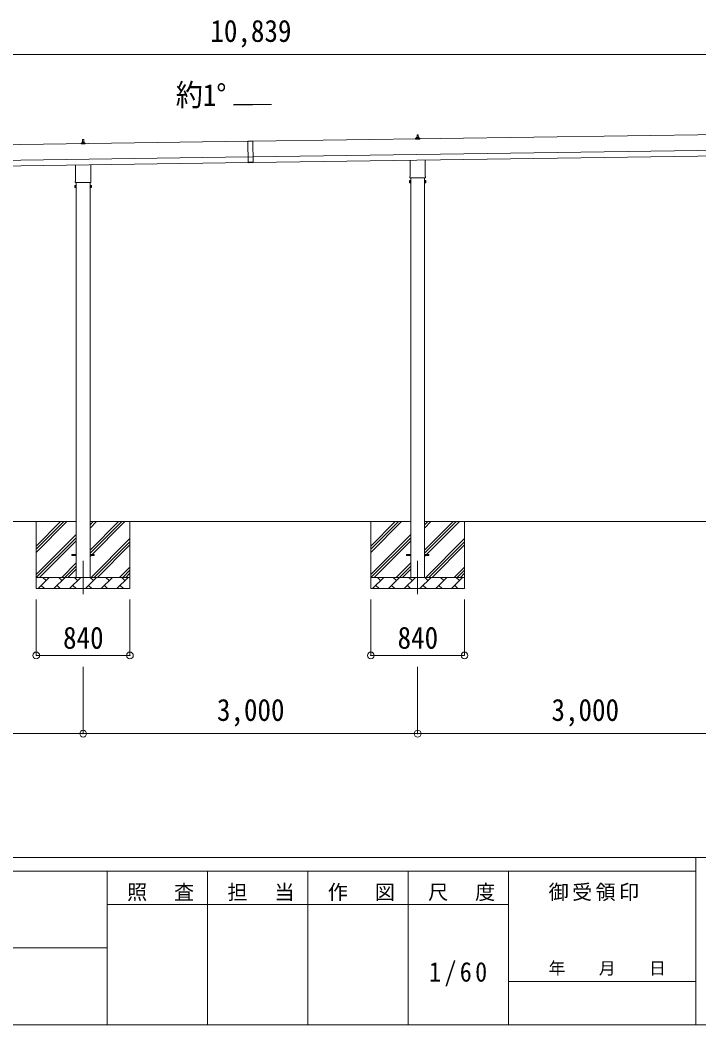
# Model space of a CAD drawing. Units: millimetres at full size, sheet at 1:60. Extents: x -16864 to 16864, y -11640 to 11640.
# Drawn here: x 4623 to 10710, y -11640 to -2630 of the extents above; entities that cross this region are included whole.
import ezdxf
from ezdxf.enums import TextEntityAlignment as Align

# ---------------------------------------------------------------- set-up
doc = ezdxf.new("R2010")
doc.units = ezdxf.units.MM
doc.header["$LTSCALE"] = 60
doc.header["$PDMODE"] = 32
doc.header["$PDSIZE"] = 60
doc.linetypes.add('CHAIN1', pattern=[8, 5, -1, 1, -1])
for name, color, linetype, lineweight in [('0-1_Defpoints', 7, 'CHAIN1', 9), ('0-2_TEXT1', 4, 'Continuous', 9), ('0-3_SHAPE', 7, 'Continuous', 9), ('0-7_PARTS2', 7, 'Continuous', 9), ('0-8_TABLE1', 6, 'Continuous', 9), ('F-0', 7, 'Continuous', 9)]:
    doc.layers.add(name, color=color, linetype=linetype, lineweight=lineweight)
doc.styles.add('ＭＳ ゴシック', font='')
doc.styles.get('ＭＳ ゴシック').set_extended_font_data('MS Gothic')

msp = doc.modelspace()

# ---------------------------------------------------------------- linework, layer by layer
at = {"layer": '0-1_Defpoints'}
for p, q in [((5188, -7477.47), (5188, -7826.47)), ((8188, -7477.47), (8188, -7826.47))]:
    msp.add_line(p, q, dxfattribs=at)
at = {"layer": '0-2_TEXT1'}
for p, q in [((6875.91, -3386.64), (6539.91, -3391.44)), ((12075.7, -3639.81), (6710.75, -3716.45)), ((8170.06, -3698), (8170.06, -3690.28)), ((8170.44, -3689.5), (8206.18, -3689.5)), ((8170.82, -3689.31), (8177.55, -3687.68)), ((8177.93, -3687.5), (8198.69, -3687.5)), ((8178.31, -3686.71), (8178.31, -3682.5)), ((8179.31, -3682.5), (8197.31, -3682.5)), ((8182.31, -3682.5), (8183.04, -3658.97)), ((8184.04, -3658), (8192.58, -3658)), ((8193.58, -3658.97), (8194.31, -3682.5)), ((8198.31, -3686.71), (8198.31, -3682.5)), ((8205.8, -3689.31), (8199.07, -3687.68)), ((8206.56, -3698), (8206.56, -3690.28)), ((6665.75, -3717.1), (1300.8, -3793.74)), ((5170.06, -3740.86), (5170.06, -3733.14)), ((5206.56, -3740.86), (5170.06, -3740.86)), ((5170.44, -3732.36), (5206.18, -3732.36)), ((5170.82, -3732.17), (5177.55, -3730.54)), ((5177.93, -3730.36), (5198.69, -3730.36)), ((5178.31, -3729.57), (5178.31, -3725.36)), ((5179.31, -3725.36), (5197.31, -3725.36)), ((5182.31, -3725.36), (5183.04, -3701.83)), ((5184.04, -3700.86), (5192.58, -3700.86)), ((5193.58, -3701.83), (5194.31, -3725.36)), ((5198.31, -3729.57), (5198.31, -3725.36)), ((5205.8, -3732.17), (5199.07, -3730.54)), ((5206.56, -3740.86), (5206.56, -3733.14)), ((6665.74, -3716.1), (6710.73, -3715.45)), ((6665.74, -3716.1), (6668.49, -3908.58)), ((6710.75, -3716.45), (6665.75, -3717.1)), ((6710.73, -3715.45), (6713.48, -3907.93)), ((6712.75, -3856.44), (12077.7, -3779.8)), ((8206.56, -3698), (8170.06, -3698)), ((1302.8, -3933.72), (6667.75, -3857.08)), ((6712.76, -3857.44), (6667.77, -3858.08)), ((6713.46, -3906.43), (12078.41, -3829.79)), ((1303.51, -3983.72), (6668.47, -3907.08)), ((5119.7, -4074.84), (5119.7, -3929.2)), ((5256.3, -3927.25), (5256.3, -4074.84)), ((6713.41, -3902.93), (6668.42, -3903.58)), ((6713.48, -3907.93), (6668.49, -3908.58)), ((8119.7, -4031.98), (8119.7, -3886.34)), ((8256.3, -3884.39), (8256.3, -4031.98)), ((8118, -4040.76), (8118, -4035.26)), ((8255.94, -4044.26), (8120.07, -4044.26)), ((8125.5, -4044.26), (8125.5, -7627.47)), ((8250.5, -7627.47), (8250.5, -4044.26)), ((8258, -4035.26), (8258, -4040.76)), ((5114, -4113.11), (5114.76, -4111.8)), ((5114, -4113.11), (5114, -4130.11)), ((5114, -4130.11), (5114.76, -4131.43)), ((5121, -4116.71), (5114.76, -4116.71)), ((5121, -4126.52), (5114.76, -4126.52)), ((5121, -4131.43), (5114.76, -4131.43)), ((5118, -4083.61), (5118, -4078.11)), ((5255.94, -4087.11), (5120.07, -4087.11)), ((5123.5, -4130.81), (5121, -4130.81)), ((5125.5, -4087.11), (5125.5, -7627.47)), ((5250.5, -7627.47), (5250.5, -4087.11)), ((5252.5, -4130.81), (5255, -4130.81)), ((5255, -4116.71), (5261.24, -4116.71)), ((5255, -4126.52), (5261.24, -4126.52)), ((5255, -4131.43), (5261.24, -4131.43)), ((5258, -4078.11), (5258, -4083.61)), ((5262, -4113.11), (5261.24, -4111.8)), ((5262, -4130.11), (5261.24, -4131.43)), ((5262, -4113.11), (5262, -4130.11)), ((8114, -4070.26), (8114.76, -4068.94)), ((8114, -4070.26), (8114, -4087.26)), ((8114, -4087.26), (8114.76, -4088.57)), ((8121, -4073.85), (8114.76, -4073.85)), ((8121, -4083.66), (8114.76, -4083.66)), ((8121, -4088.57), (8114.76, -4088.57)), ((8123.5, -4087.96), (8121, -4087.96)), ((8252.5, -4087.96), (8255, -4087.96)), ((8255, -4073.85), (8261.24, -4073.85)), ((8255, -4083.66), (8261.24, -4083.66)), ((8255, -4088.57), (8261.24, -4088.57)), ((8262, -4070.26), (8261.24, -4068.94)), ((8262, -4087.26), (8261.24, -4088.57)), ((8262, -4070.26), (8262, -4087.26)), ((5088, -7422.97), (5125.5, -7422.97)), ((5088, -7431.97), (5088, -7422.97)), ((5088, -7422.97), (5125.5, -7422.97)), ((5088, -7431.97), (5088, -7422.97)), ((5088, -7431.97), (5125.5, -7431.97)), ((5088, -7431.97), (5125.5, -7431.97)), ((5250.5, -7422.97), (5288, -7422.97)), ((5250.5, -7422.97), (5288, -7422.97)), ((5250.5, -7431.97), (5288, -7431.97)), ((5250.5, -7431.97), (5288, -7431.97)), ((5288, -7431.97), (5288, -7422.97)), ((5288, -7431.97), (5288, -7422.97)), ((8088, -7422.97), (8125.5, -7422.97)), ((8088, -7431.97), (8088, -7422.97)), ((8088, -7422.97), (8125.5, -7422.97)), ((8088, -7431.97), (8088, -7422.97)), ((8088, -7431.97), (8125.5, -7431.97)), ((8088, -7431.97), (8125.5, -7431.97)), ((8250.5, -7422.97), (8288, -7422.97)), ((8250.5, -7422.97), (8288, -7422.97)), ((8250.5, -7431.97), (8288, -7431.97)), ((8250.5, -7431.97), (8288, -7431.97)), ((8288, -7431.97), (8288, -7422.97)), ((8288, -7431.97), (8288, -7422.97))]:
    msp.add_line(p, q, dxfattribs=at)
for points in [[(5121, -4131.43), (5121, -4111.8), (5114.76, -4111.8)], [(5121, -4130.81), (5121, -4112.41), (5123.5, -4112.41)], [(5255, -4130.81), (5255, -4112.41), (5252.5, -4112.41)], [(5255, -4131.43), (5255, -4111.8), (5261.24, -4111.8)], [(8121, -4088.57), (8121, -4068.94), (8114.76, -4068.94)], [(8121, -4087.96), (8121, -4069.56), (8123.5, -4069.56)], [(8255, -4087.96), (8255, -4069.56), (8252.5, -4069.56)], [(8255, -4088.57), (8255, -4068.94), (8261.24, -4068.94)]]:
    msp.add_lwpolyline(points, dxfattribs=at)
for points in [[(5123.5, -4132.11), (5123.5, -4111.11), (5125.5, -4111.11), (5125.5, -4132.11)], [(5252.5, -4132.11), (5252.5, -4111.11), (5250.5, -4111.11), (5250.5, -4132.11)], [(8123.5, -4089.26), (8123.5, -4068.26), (8125.5, -4068.26), (8125.5, -4089.26)], [(8252.5, -4089.26), (8252.5, -4068.26), (8250.5, -4068.26), (8250.5, -4089.26)]]:
    msp.add_lwpolyline(points, close=True, dxfattribs=at)
for centre, radius, start, end in [((8171.06, -3690.28), 1, 103.62699, 180), ((8177.31, -3686.71), 1, 283.62699, 0), ((8182.4, -3683.13), 4.13, 90, 171.17633), ((8179.31, -3683.5), 1, 90, 180), ((8184.04, -3659), 1, 90, 178.60509), ((8191.64, -3682.5), 4.83, 133.60282, 180), ((8184.98, -3682.5), 4.83, 0, 46.39718), ((8192.58, -3659), 1, 1.39491, 90), ((8194.22, -3683.13), 4.13, 8.82367, 90), ((8197.31, -3683.5), 1, 0, 90), ((8199.31, -3686.71), 1, 180, 256.37301), ((8205.56, -3690.28), 1, 0, 76.37301), ((5171.06, -3733.14), 1, 103.62699, 180), ((5177.31, -3729.57), 1, 283.62699, 0), ((5182.4, -3725.99), 4.13, 90, 171.17633), ((5179.31, -3726.36), 1, 90, 180), ((5184.04, -3701.86), 1, 90, 178.60509), ((5191.64, -3725.36), 4.83, 133.60282, 180), ((5184.98, -3725.36), 4.83, 0, 46.39718), ((5192.58, -3701.86), 1, 1.39491, 90), ((5194.22, -3725.99), 4.13, 8.82367, 90), ((5197.31, -3726.36), 1, 0, 90), ((5199.31, -3729.57), 1, 180, 256.37301), ((5205.56, -3733.14), 1, 0, 76.37301), ((8122, -4035.26), 4, 125.09963, 180), ((8122, -4040.76), 4, 180, 194.47751), ((8122, -4040.76), 4, 194.47751, 241.04498), ((8254, -4040.76), 4, 298.95502, 345.52249), ((8254, -4035.26), 4, 0, 54.90037), ((8254, -4040.76), 4, 345.52249, 0), ((5130.24, -4121.61), 16.24, 162.41205, 197.58795), ((5118.35, -4114.25), 4.34, 145.61575, 214.38425), ((5118.35, -4128.98), 4.34, 145.61575, 214.38425), ((5122, -4078.11), 4, 125.09963, 180), ((5122, -4083.61), 4, 180, 194.47751), ((5122, -4083.61), 4, 194.47751, 241.04498), ((5254, -4083.61), 4, 298.95502, 345.52249), ((5254, -4078.11), 4, 0, 54.90037), ((5254, -4083.61), 4, 345.52249, 0), ((5245.76, -4121.61), 16.24, 342.41205, 17.58795), ((5257.66, -4114.25), 4.34, 325.61575, 34.38425), ((5257.66, -4128.98), 4.34, 325.61575, 34.38425), ((8130.24, -4078.76), 16.24, 162.41205, 197.58795), ((8118.35, -4071.4), 4.34, 145.61575, 214.38425), ((8118.35, -4086.12), 4.34, 145.61575, 214.38425), ((8245.76, -4078.76), 16.24, 342.41205, 17.58795), ((8257.66, -4071.4), 4.34, 325.61575, 34.38425), ((8257.66, -4086.12), 4.34, 325.61575, 34.38425)]:
    msp.add_arc(centre, radius, start, end, dxfattribs=at)
at = {"layer": '0-3_SHAPE'}
for p, q in [((5125.5, -7127.47), (2250.5, -7127.47)), ((4768, -7127.47), (4768, -7727.47)), ((4768, -7345.95), (4986.49, -7127.47)), ((4768, -7374.24), (5014.77, -7127.47)), ((4768, -7402.52), (5043.05, -7127.47)), ((8125.5, -7127.47), (5250.5, -7127.47)), ((5250.5, -7156.3), (5279.33, -7127.47)), ((5250.5, -7184.58), (5307.61, -7127.47)), ((5250.5, -7439.14), (5562.17, -7127.47)), ((5250.5, -7382.57), (5505.6, -7127.47)), ((5250.5, -7410.85), (5533.89, -7127.47)), ((5608, -7127.47), (5608, -7727.47)), ((7768, -7127.47), (7768, -7727.47)), ((7768, -7345.95), (7986.49, -7127.47)), ((7768, -7374.24), (8014.77, -7127.47)), ((7768, -7402.52), (8043.05, -7127.47)), ((11125.5, -7127.47), (8250.5, -7127.47)), ((8250.5, -7156.3), (8279.33, -7127.47)), ((8250.5, -7184.58), (8307.61, -7127.47)), ((8250.5, -7439.14), (8562.17, -7127.47)), ((8250.5, -7382.57), (8505.6, -7127.47)), ((8250.5, -7410.85), (8533.89, -7127.47)), ((8608, -7127.47), (8608, -7727.47)), ((4768, -7600.51), (5125.5, -7243.01)), ((4768, -7628.8), (5125.5, -7271.3)), ((5260.16, -7627.47), (5608, -7279.63)), ((7768, -7600.51), (8125.5, -7243.01)), ((7768, -7628.8), (8125.5, -7271.3)), ((8260.16, -7627.47), (8608, -7279.63)), ((4797.61, -7627.47), (5125.5, -7299.58)), ((5288.44, -7627.47), (5608, -7307.91)), ((5316.73, -7627.47), (5608, -7336.2)), ((7797.61, -7627.47), (8125.5, -7299.58)), ((8288.44, -7627.47), (8608, -7307.91)), ((8316.73, -7627.47), (8608, -7336.2)), ((4995.6, -7627.47), (5125.5, -7497.57)), ((5023.89, -7627.47), (5125.5, -7525.85)), ((5052.17, -7627.47), (5125.5, -7554.14)), ((5514.72, -7627.47), (5608, -7534.19)), ((5543, -7627.47), (5608, -7562.47)), ((7995.6, -7627.47), (8125.5, -7497.57)), ((8023.89, -7627.47), (8125.5, -7525.85)), ((8052.17, -7627.47), (8125.5, -7554.14)), ((8514.72, -7627.47), (8608, -7534.19)), ((8543, -7627.47), (8608, -7562.47)), ((4768, -7627.47), (5608, -7627.47)), ((4784.45, -7727.47), (4884.45, -7627.47)), ((4855.9, -7656.02), (4827.34, -7627.47)), ((4925.87, -7727.47), (5025.87, -7627.47)), ((4997.32, -7656.02), (4968.76, -7627.47)), ((5067.29, -7727.47), (5167.29, -7627.47)), ((5138.74, -7656.02), (5110.19, -7627.47)), ((5208.71, -7727.47), (5308.71, -7627.47)), ((5280.16, -7656.02), (5251.61, -7627.47)), ((5350.14, -7727.47), (5450.14, -7627.47)), ((5421.58, -7656.02), (5393.03, -7627.47)), ((5491.56, -7727.47), (5591.56, -7627.47)), ((5563, -7656.02), (5534.45, -7627.47)), ((5571.29, -7627.47), (5608, -7590.76)), ((7768, -7627.47), (8608, -7627.47)), ((7784.45, -7727.47), (7884.45, -7627.47)), ((7855.9, -7656.02), (7827.34, -7627.47)), ((7925.87, -7727.47), (8025.87, -7627.47)), ((7997.32, -7656.02), (7968.76, -7627.47)), ((8067.29, -7727.47), (8167.29, -7627.47)), ((8138.74, -7656.02), (8110.19, -7627.47)), ((8208.71, -7727.47), (8308.71, -7627.47)), ((8280.16, -7656.02), (8251.61, -7627.47)), ((8350.14, -7727.47), (8450.14, -7627.47)), ((8421.58, -7656.02), (8393.03, -7627.47)), ((8491.56, -7727.47), (8591.56, -7627.47)), ((8563, -7656.02), (8534.45, -7627.47)), ((8571.29, -7627.47), (8608, -7590.76)), ((5608, -7727.47), (4768, -7727.47)), ((4813, -7698.92), (4841.56, -7727.47)), ((4954.42, -7698.92), (4982.98, -7727.47)), ((5095.85, -7698.92), (5124.4, -7727.47)), ((5237.27, -7698.92), (5265.82, -7727.47)), ((5378.69, -7698.92), (5407.24, -7727.47)), ((5520.11, -7698.92), (5548.66, -7727.47)), ((8608, -7727.47), (7768, -7727.47)), ((7813, -7698.92), (7841.56, -7727.47)), ((7954.42, -7698.92), (7982.98, -7727.47)), ((8095.85, -7698.92), (8124.4, -7727.47)), ((8237.27, -7698.92), (8265.82, -7727.47)), ((8378.69, -7698.92), (8407.24, -7727.47)), ((8520.11, -7698.92), (8548.66, -7727.47))]:
    msp.add_line(p, q, dxfattribs=at)
at = {"layer": '0-7_PARTS2', "color": 4}
for p, q in [((6539.91, -3391.44), (6539.91, -3386.64)), ((6539.91, -3386.64), (6875.91, -3386.64))]:
    msp.add_line(p, q, dxfattribs=at)
at = {"layer": '0-8_TABLE1'}
for p, q in [((12108.71, -2939.83), (1269.79, -2939.83)), ((4768, -8326.47), (4768, -7826.47)), ((5608, -8326.47), (5608, -7826.47)), ((7768, -8326.47), (7768, -7826.47)), ((8608, -8326.47), (8608, -7826.47)), ((4768, -8326.47), (5608, -8326.47)), ((7768, -8326.47), (8608, -8326.47)), ((5188, -9028.47), (5188, -8428.47)), ((8188, -9028.47), (8188, -8428.47)), ((5188, -9028.47), (2188, -9028.47)), ((8188, -9028.47), (5188, -9028.47)), ((11188, -9028.47), (8188, -9028.47))]:
    msp.add_line(p, q, dxfattribs=at)
for p in [(4768, -8326.47), (5608, -8326.47), (7768, -8326.47), (8608, -8326.47), (5188, -9028.47), (8188, -9028.47)]:
    msp.add_point(p, dxfattribs=at)
at = {"layer": 'F-0', "color": 5, "lineweight": 5}
for p, q in [((-16864.12, -10140), (16015.88, -10140)), ((10682.37, -10140), (10682.37, -11640)), ((-16864.12, -10260), (10682.37, -10260)), ((5402.37, -10260), (5402.37, -11640)), ((6302.37, -10260), (6302.37, -11640)), ((7202.37, -10260), (7202.37, -11640)), ((8102.36, -10260), (8102.36, -11640)), ((9002.37, -10260), (9002.37, -11640)), ((5402.37, -10560), (9002.37, -10560)), ((-6897.63, -10950), (5402.37, -10950)), ((9002.37, -11250), (10682.37, -11250)), ((-16864.12, -11640), (16015.88, -11640))]:
    msp.add_line(p, q, dxfattribs=at)

# ---------------------------------------------------------------- texts
at = {"layer": '0-7_PARTS2', "style": 'ＭＳ ゴシック', "width": 0.9}
msp.add_text('約1°', height=197.9, dxfattribs=at).set_placement((6018.82, -3459.19), align=Align.BOTTOM_LEFT)
at = {"layer": '0-8_TABLE1', "color": 7, "style": 'ＭＳ ゴシック', "width": 0.9}
for s, p in [('10,839', (6329.25, -2884.83)), ('840', (5008, -8326.47)), ('840', (8008, -8326.47)), ('3,000', (6388, -8973.47)), ('3,000', (9388, -8973.47))]:
    msp.add_text(s, height=197.9, dxfattribs=at).set_placement(p, align=Align.BOTTOM_LEFT)
at = {"layer": 'F-0', "style": 'ＭＳ ゴシック'}
msp.add_text('年\u3000\u3000月\u3000\u3000日', height=110, dxfattribs=at).set_placement((9362.37, -11220), align=Align.BOTTOM_LEFT)
at = {"layer": 'F-0', "attachment_point": 7, "style": 'ＭＳ ゴシック'}
for s, insert, char_height in [('\\T1.17;照\u3000査', (5582.37, -10530), 132), ('\\T1.17;担\u3000当', (6482.37, -10530), 132), ('\\T1.17;作\u3000図', (7382.37, -10530), 132), ('\\T1.17;尺\u3000度', (8282.37, -10530), 132), ('\\T1.17;御受領印', (9362.37, -10530), 132), ('\\T1.28;\\W0.9;1/60', (8289.87, -11295), 176)]:
    msp.add_mtext(s, dxfattribs=dict(at, insert=insert, char_height=char_height))

doc.saveas('drawing.dxf')
